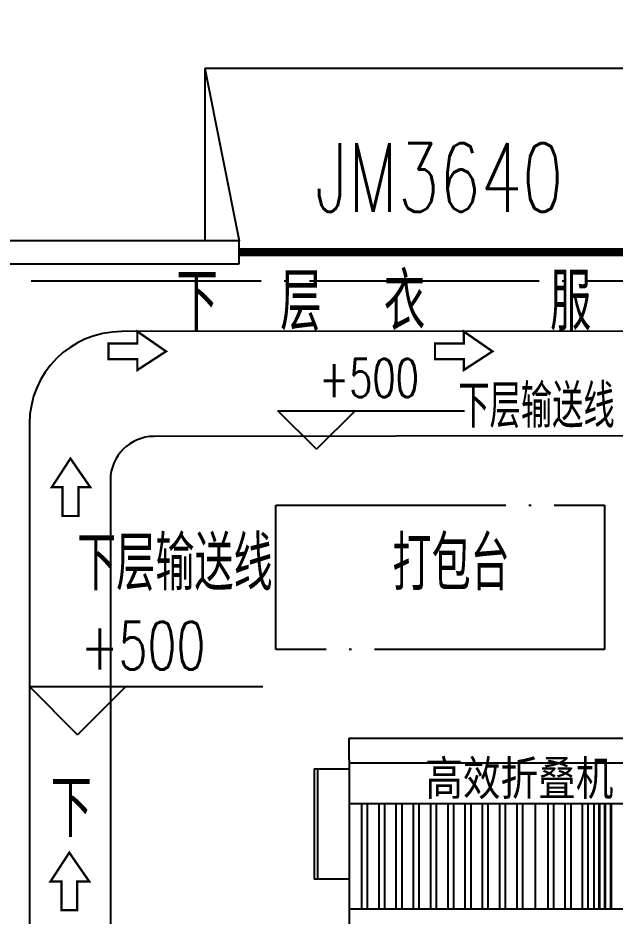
# Model space of a CAD drawing. Extents: x -2187 to 96136, y -11110 to 52208.
# Drawn here: x 37450 to 42645, y 32137 to 39952 of the extents above; entities that cross this region are included whole.
import ezdxf

# ---------------------------------------------------------------- set-up
doc = ezdxf.new("R2010")
doc.units = 0
doc.header["$LTSCALE"] = 1000
doc.header["$MEASUREMENT"] = 0
doc.linetypes.add('DASH', pattern=[0.35, 0.25, -0.1])
doc.linetypes.add('DOTE', pattern=[2.42, 2, -0.2, 0.02, -0.2])
for name, color, linetype in [('02', 7, 'Continuous'), ('11', 7, 'Continuous'), ('DIM_ELEV', 3, 'Continuous'), ('DIM_SYMB', 3, 'Continuous'), ('DOTE', 14, 'DOTE'), ('PUB_TEXT', 7, 'Continuous'), ('WALL', 4, 'Continuous'), ('WINDOW', 2, 'Continuous'), ('WINDOW_TEXT', 7, 'Continuous'), ('设备型号', 7, 'Continuous')]:
    doc.layers.add(name, color=color, linetype=linetype)
doc.styles.add('_TCH_DIM', font='SIMPLEX', dxfattribs={"bigfont": 'GBCBIG'})
doc.styles.add('_TCH_WINDOW', font='SIMPLEX', dxfattribs={"bigfont": 'GBCBIG'})
doc.styles.get("Standard").update_dxf_attribs({"font": 'gbenor.shx', "bigfont": 'gbcbig.shx'})
doc.styles.add('图纸中文说明', font='simplex.shx', dxfattribs={"width": 0.8, "bigfont": 'hztxt.shx'})

# ---------------------------------------------------------------- blocks, each defined once
blk = doc.blocks.new('$DorLib2D$00000213')
at = {"color": 0, "linetype": 'DASH', "const_width": 0.02}
blk.add_lwpolyline([(0.5, 0), (-0.5, 0)], dxfattribs=at)

msp = doc.modelspace()

# ---------------------------------------------------------------- linework, layer by layer
at = {"color": 2}
for p, q in [((43275.665, 39513.27), (39075.665, 39513.27)), ((39075.665, 39513.27), (39075.665, 38013.27)), ((39075.665, 39513.27), (39375.665, 38013.27))]:
    msp.add_line(p, q, dxfattribs=at)
msp.add_line((40331.693, 33497.538), (40331.693, 33417.538))
at = {"layer": '02'}
for p, q in [((40441.693, 32196.188), (40441.693, 33117.538)), ((40491.693, 32196.188), (40491.693, 33117.538)), ((40591.693, 32196.188), (40591.693, 33117.538)), ((40641.693, 32196.188), (40641.693, 33117.538)), ((40741.693, 32196.188), (40741.693, 33117.538)), ((40791.693, 32196.188), (40791.693, 33117.538)), ((40891.693, 32196.188), (40891.693, 33117.538)), ((40941.693, 32196.188), (40941.693, 33117.538)), ((41041.693, 32196.188), (41041.693, 33117.538)), ((41091.693, 32196.188), (41091.693, 33117.538)), ((41191.693, 32196.188), (41191.693, 33117.538)), ((41241.693, 32196.188), (41241.693, 33117.538)), ((41341.693, 32196.188), (41341.693, 33117.538)), ((41391.693, 32196.188), (41391.693, 33117.538)), ((41491.693, 32196.188), (41491.693, 33117.538)), ((41541.693, 32196.188), (41541.693, 33117.538)), ((41641.693, 32196.188), (41641.693, 33117.538)), ((41691.693, 32196.188), (41691.693, 33117.538)), ((41791.693, 32196.188), (41791.693, 33117.538)), ((41841.693, 32196.188), (41841.693, 33117.538)), ((41951.693, 32196.188), (41951.693, 33117.538)), ((42062.109, 32196.188), (42062.109, 33117.538)), ((42112.109, 32196.188), (42112.109, 33117.538)), ((42212.109, 32196.188), (42212.109, 33117.538)), ((42262.109, 32196.188), (42262.109, 33117.538)), ((42362.109, 32196.188), (42362.109, 33117.538)), ((42412.109, 32196.188), (42412.109, 33117.538)), ((42462.509, 32196.188), (42462.509, 33117.538)), ((42507.609, 32196.188), (42507.609, 33117.538)), ((42512.109, 32196.188), (42512.109, 33117.538)), ((42512.509, 32196.188), (42512.509, 33117.538)), ((42557.209, 32196.188), (42557.209, 33117.538)), ((42562.109, 32196.188), (42562.109, 33117.538)), ((42607.609, 32196.188), (42607.609, 33117.538)), ((42612.509, 32196.188), (42612.509, 33117.538)), ((43067.193, 32196.188), (40331.693, 32196.188))]:
    msp.add_line(p, q, dxfattribs=at)
at = {"layer": '11'}
for p, q in [((40331.693, 33684.538), (43067.193, 33684.538)), ((40331.693, 33497.538), (40331.693, 33684.538)), ((40331.693, 33467.538), (40331.693, 31777.088)), ((43067.193, 33467.538), (40331.693, 33467.538)), ((40026.693, 33417.538), (40026.693, 32457.538)), ((40026.693, 33417.538), (40331.693, 33417.538)), ((40056.693, 33417.538), (40056.693, 32457.538)), ((40331.693, 33117.538), (43067.193, 33117.538)), ((40331.693, 32457.538), (40026.693, 32457.538))]:
    msp.add_line(p, q, dxfattribs=at)
at = {"layer": 'DIM_ELEV'}
for p, q in [((40048.155, 36198.616), (39712.155, 36534.616)), ((39712.155, 36534.616), (41336.155, 36534.616)), ((40048.155, 36198.616), (40384.155, 36534.616)), ((37969.25, 33715.089), (37549.25, 34135.089)), ((37549.25, 34135.089), (39579.25, 34135.089)), ((37969.25, 33715.089), (38389.25, 34135.089))]:
    msp.add_line(p, q, dxfattribs=at)
at = {"layer": 'DIM_SYMB'}
msp.add_lwpolyline([(40806.272, 42255.32, 0, 0, 0), (40806.272, 39350.628, 160, 0, 0), (40806.272, 38750.628, 0, 0, 0)], format="xyseb", dxfattribs=at)
at = {"layer": 'DIM_SYMB', "const_width": 20}
for points in [[(38238.586, 37120.241), (38488.586, 37120.241), (38488.586, 37223.571), (38738.586, 37050.75), (38488.586, 36887.931), (38488.586, 36982.695), (38238.586, 36982.695), (38238.586, 37120.241)], [(41078.305, 37120.241), (41328.305, 37120.241), (41328.305, 37223.571), (41578.305, 37050.75), (41328.305, 36887.931), (41328.305, 36982.695), (41078.305, 36982.695), (41078.305, 37120.241)], [(37976.093, 35618.084), (37976.093, 35868.084), (38079.423, 35868.084), (37906.602, 36118.084), (37743.783, 35868.084), (37838.547, 35868.084), (37838.547, 35618.084), (37976.093, 35618.084)], [(37965.931, 32188.995), (37965.931, 32438.995), (38069.26, 32438.995), (37896.439, 32688.995), (37733.62, 32438.995), (37828.384, 32438.995), (37828.384, 32188.995), (37965.931, 32188.995)]]:
    msp.add_lwpolyline(points, close=True, dxfattribs=at)
at = {"layer": 'DOTE'}
msp.add_line((8525.665, 37663.27), (96135.668, 37663.27), dxfattribs=at)
msp.add_lwpolyline([(39694.623, 35713.357), (42552.026, 35713.357), (42552.026, 34455.226), (39694.623, 34455.226)], close=True, dxfattribs=at)
at = {"layer": 'WALL'}
for p, q in [((39375.665, 38013.27), (34026.736, 38013.27)), ((39375.665, 37813.27), (39375.665, 38013.27)), ((34026.736, 37813.27), (39375.665, 37813.27))]:
    msp.add_line(p, q, dxfattribs=at)
at = {"layer": '设备型号', "color": 6}
for p, q in [((68825.665, 37249.494), (38350.314, 37222.146)), ((37550.314, 36422.146), (37550.314, 23410.745)), ((68825.665, 36337.863), (38634.321, 36310.471)), ((38254.321, 35930.471), (38254.321, 23410.745))]:
    msp.add_line(p, q, dxfattribs=at)
for centre, radius in [((38350.314, 36422.146), 800), ((38634.321, 35930.471), 380)]:
    msp.add_arc(centre, radius, 90, 180, dxfattribs=at)

# ---------------------------------------------------------------- block references
at = {"layer": 'WINDOW'}
ref = msp.add_blockref('$DorLib2D$00000213', (41175.665, 37913.27), dxfattribs=dict(at, xscale=3600, yscale=-3600, zscale=3600))
ref.add_attrib('A', 'JM3640', (40035.665, 38265.77), dxfattribs={"layer": 'WINDOW_TEXT', "height": 595, "style": '_TCH_WINDOW', "width": 0.705882})

# ---------------------------------------------------------------- texts
at = {"color": 1, "insert": (42630.443, 33153.506), "char_height": 300, "width": 2428.892, "attachment_point": 9, "style": '图纸中文说明'}
msp.add_mtext('{\\fFangSong|b0|i0|c134|p49;高效折叠机}', dxfattribs=at)
at = {"layer": 'PUB_TEXT', "style": '_TCH_DIM', "width": 0.705882}
for height, p in [(333.2, (40070.555, 36652.216)), (416.5, (37997.25, 34282.089))]:
    msp.add_text('+500', height=height, dxfattribs=at).set_placement(p)
at = {"layer": 'PUB_TEXT'}
for s, height, p in [('下层输送线', 378.0993, (41280.505, 36385.146)), ('下层输送线', 472.6241, (37964.496, 34969.655)), ('打包台', 472.6241, (40707.852, 34969.655))]:
    msp.add_text(s, height=height, dxfattribs=at).set_placement(p)
at = {"layer": '设备型号', "color": 6, "char_height": 500, "attachment_point": 1}
for s, insert, width in [('下  层  衣    服   传  送  线', (38829.46, 37732.966), 21455.20134), ('下\\P\\P层\\P\\P衣\\P服\\P\\P传\\P\\P送\\P\\P线', (37733.867, 33323.554), 416.1777)]:
    msp.add_mtext(s, dxfattribs=dict(at, insert=insert, width=width))

doc.saveas('drawing.dxf')
